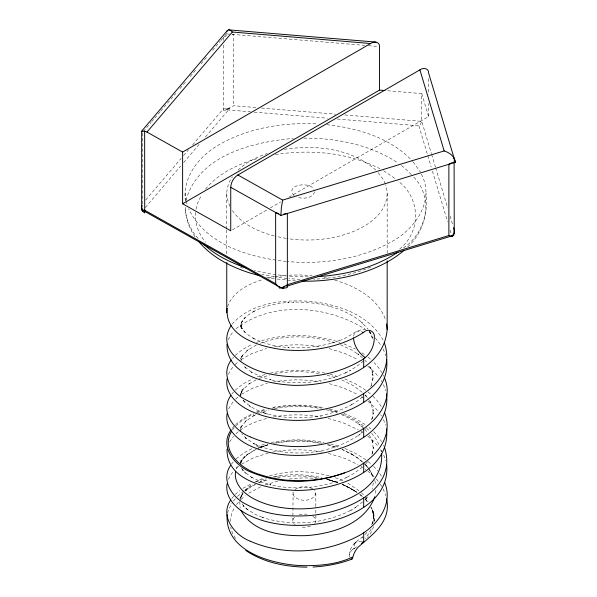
<?xml version="1.0" encoding="UTF-8"?>
<svg xmlns="http://www.w3.org/2000/svg" width="597" height="597" viewBox="0 0 597 597"><rect width="100%" height="100%" fill="white"/><g stroke="black" fill="none" stroke-linecap="round" stroke-linejoin="round"><path stroke-width="0.45" stroke-dasharray="2.98 2.24" d="M314.85 523.435L315.88 520.778L315.835 507.383M315.835 506.472L315.835 492.838L314.664 490.435M387.177 253.285L387.177 193.734L386.744 188.95L385.684 185.025M223.293 40.447L223.293 37.671L226.524 33.559M350.036 557.329C347.79 552.785 352.484 548.986 356.14 547.3M349.461 554.926C349.111 546.553 356.521 541.143 362.685 536.972M195.562 212.51C194.57 223.263 198.741 233.972 205.458 242.255M230.114 521.472L231.591 513.547L234.621 507.256M240.457 497.905L240.322 500.48L241.278 495.51L240.636 497.823L242.307 494.144M373.371 482.846L372.103 489.077M374.491 521.636L373.931 514.383L371.17 507.234M239.77 501.584L240.151 507.898M375.946 490.197L375.244 495.092M185.354 201.167C182.219 176.384 199.943 155.033 220.599 143.87C249.807 127.534 284.097 122.266 317.216 123.87M226.748 229.061L226.748 193.734C226.882 187.674 228.882 181.712 232.412 176.787M387.177 193.734C386.58 212.913 368.662 225.472 352.417 231.89C331.716 239.845 308.888 241.748 287.015 238.524M421.363 174.197C435.534 200.749 414.475 230.061 390.751 242.106C359.454 259.494 322.462 264.59 287.135 261.531M314.619 191.741C312.492 198.883 302.41 199.137 296.515 196.965M373.006 522.912L373.498 518.174L373.259 511.263L373.423 519.756L373.185 513.435L371.506 507.189M240.74 462.839L241.016 461.183L240.509 463.884L242.852 458.936L241.33 460.862L244.71 456.586L243.225 458.466L248.039 453.959L240.427 461.085M353.611 336.26C353.73 332.201 358.327 330.022 361.782 331.79M195.995 209.263L197.719 202.846L201.473 195.025M186.003 200.361C198.204 155.429 252.673 141.862 293.246 138.444M227.606 513.107L228.457 509.965L232.412 502.51M293.097 491.973L292.866 521.263L294.037 523.666M373.573 526.666L371.595 531.569L368.595 536.278M227.569 306.768C232.591 291.724 248.307 284.053 262.479 279.665M371.916 454.272L372.938 451.145L372.379 453.362L373.334 447.078L373.371 449.496L372.11 440.064L372.782 442.384L369.215 434.706M236.225 468.787L237.255 466.16M371.543 419.922L372.685 416.81L372.006 419.004L373.2 412.736L373.08 414.945L372.841 408.654L373.252 410.818L370.192 401.505L371.14 403.512L367.834 398.251M240.636 497.823L243.039 492.95L239.875 498.346L243.061 493.465M371.118 385.684L373.177 377.894L372.812 380.379L372.812 374.103L373.11 376.543L371.67 370.289L372.535 372.431L370.424 367.23L371.274 369.327L368.67 364.789M142.534 203.883L142.69 133.198M228.226 339.775L230.382 335.462L233.457 331.335M371.603 524.823L372.924 521.726L372.297 523.882L373.498 517.592L373.185 513.435L374.326 520.8L372.297 510.166L370.737 507.099M228.412 479.287L230.666 474.996L233.845 470.876M228.42 374.289L230.673 369.998L233.852 365.886M371.088 529.129L368.737 533.651L365.051 538.703M228.621 408.826L233.069 401.803M370.662 386.558L371.476 385.028M229.554 441.914L233.442 436.362M453.541 161.287L453.81 160.839M232.472 429.922L234.546 427.206M231.427 464.19L233.599 461.444M236.479 504.555L239.188 501.279M231.748 394.207L233.994 391.468M231.763 498.532L234.009 495.794M367.588 496.808L365.857 498.995L366.737 497.928M232.091 324.156C250.994 302.709 282.657 299.537 309.522 301.313C337.589 304.179 369.304 314.477 383.543 340.887M232.106 428.497L234.405 425.78M367.558 537.576L368.088 536.927M205.547 189.1C218.823 172.891 238.778 163.772 258.538 158.212M232.449 358.521L233.584 357.155M367.685 461.578L364.864 464.839M143.295 131.571L151.116 122.392M151.713 121.684L154.123 118.863M154.72 118.154L160.138 111.803M160.735 111.094L175.772 93.445M179.988 88.505L186.6 80.737M190.212 76.506L196.831 68.737M201.04 63.797L207.055 56.737M212.465 50.379L220.286 41.2M220.89 40.499L222.696 38.38M145.698 199.98L181.19 158.332M183.592 155.504L188.406 149.854M192.615 144.914L223.293 108.908L225.83 108.855M145.317 207.555L180.697 166.033M183.645 162.578L200.152 143.198M205.465 136.967L229.614 108.617L226.733 108.841M233.352 501.062L236.83 496.988M244.763 490.607L251.912 484.115M365.662 428.803L366.677 427.653M294.388 517.33L293.097 519.248L292.866 521.263M223.293 37.671L223.651 37.298M365.021 499.696L367.177 497.398M364.939 534.554L367.349 532.046M235.725 425.885L243.031 419.713L253.852 413.84M245.665 490.868L247.621 488.921L245.031 491.01L251.098 486.749L255.934 484.294M235.263 355.379L242.382 349.588L252.307 344.171M399.677 249.016C421.564 231.352 420.519 197.622 397.923 180.921M362.924 431.609L358.603 435.34L360.036 434.168C330.469 455.115 289.485 458.444 256.188 444.832L257.964 445.705L252.456 442.989L254.344 443.922L245.255 437.713L247.016 439.347L241.867 433.556M235.106 364.566L238.919 361.2M235.255 390.147L242.972 383.968L252.994 378.647M235.27 494.473L239.628 490.667M407.721 246.874C422.795 233.464 428.28 212.599 425.997 192.988M238.173 170.003C246.262 162.153 256.635 157.086 267.225 153.533M237.502 496.353L244.091 490.764M235.539 399.154L238.397 396.624M235.703 424.46L243.658 418.288L252.934 413.43M241.039 499.376L245.21 495.756M362.491 396.871L357.991 400.587L350.558 405.37L351.812 404.654C324.716 419.094 291.537 421.669 262.352 412.363L268.225 414.199L266.807 413.758M362.678 501.92L354.566 508.122L355.887 507.323L350.708 510.442L351.909 509.711C324.783 524.166 291.567 526.748 262.344 517.42L263.859 517.935L255.926 514.696L246.083 508.666L247.934 510.032L243.113 505.517L244.68 507.502L241.307 502.741M352.133 549.889L356.513 546.606M235.987 433.728L238.763 431.332M236.002 328.701C272.359 300.56 327.678 305.485 365.073 329.111M236.173 458.787L244.18 452.727L252.315 448.466M236.442 468.264L238.904 466.19M363.483 360.991L356.961 366.282L349.327 370.976M362.491 467.07L353.484 473.727L345.327 478.107L346.424 477.57C322.574 488.339 295.06 490.622 269.628 484.637L270.948 484.965L262.195 482.301L250.882 477.003L252.516 478.04L244.106 471.63L245.628 473.234L241.77 468.541L243.009 470.69L241.628 468.272M361.916 537.688L362.894 536.845M224.062 36.924L228.367 34.895M403.46 247.927C426.736 232.464 434.28 197.047 413.199 176.548M295.037 489.495C300.157 485.921 307.462 485.898 312.843 488.913M240.188 430.236C248.501 424.176 258.3 420.497 268.24 418.101M241.606 464.197L253.464 457.809L268.247 453.063M241.054 359.595L251.837 353.543L266.575 348.499M241.621 394.214L252.956 388.065L267.404 383.304M248.77 493.212L261.165 486.548M245.374 489.786L254.912 484.219M242.994 488.294L251.606 483.607M337.387 119.034L418.855 125.803L419.922 124.982L421.743 121.519L421.751 93.595L386.871 90.692M232.352 229.845L267.083 209.801M270.314 207.935L280.814 201.868M288.896 197.211L428.616 116.542L428.616 103.587M254.904 482.175L263.575 477.943M227.606 108.826L233.763 105.721L256.911 107.647M226.853 109.244L223.293 111.654L223.293 45.073M256.479 344.887L246.755 350.857L248.434 349.506L241.77 356.372L243.3 354.364L240.651 359.222L241.457 356.394L240.987 361.342L240.792 358.506M345.148 373.073L350.514 370.379M255.494 414.803L252.509 416.281L254.352 415.355L245.263 421.572L247.054 419.892L241.091 426.9L242.509 424.631L240.345 429.541L240.867 426.84L240.867 431.818L240.539 429.37M256.18 379.841L248.016 384.528L249.889 383.222L242.516 389.931L244.106 388.05L240.972 392.856L242.083 390.692L240.733 395.699L240.83 393.05L240.875 394.707M346.208 372.543C322.462 383.252 295.082 385.52 269.777 379.565L271.053 379.886L262.329 377.237L251.061 371.961L252.65 372.946L244.27 366.551L245.852 368.17L242.889 364.685M258.292 482.645L267.643 479.092M258.702 448.086L267.65 444.869M258.635 413.422L268.941 409.93M370.618 267.18C352.633 274.695 333.201 278.374 313.783 279.217M259.24 378.461L269.732 374.931M255.874 481.809L266.337 478.458M260.396 343.238C284.739 334.365 312.156 335.118 336.574 343.32M256.494 411.99L265.202 409.169M260.001 447.534L268.374 444.653M256.732 412.654L266.068 409.632M259.18 482.757L269.113 479.421M265.046 485.003L277.56 481.212M256.643 342.394C283.321 332.82 313.231 333.671 339.999 342.447M256.658 446.69L265.269 443.929M257.337 376.908L266.038 374.192M264.075 446.004L257.695 448.265L267.732 444.855M310.41 526.353L305.351 527.323L300.701 527.002M269.493 475.876C289.12 470.115 310.373 470.57 329.999 476.063M266.449 445.25L268.016 444.847M299.194 514.733L303.351 514.054L306.851 514.189M274.538 477.1C289.911 473.242 306.224 474.518 321.611 477.622M268.284 278.127L274.359 276.866M273.642 443.317C289.62 439.81 306.328 439.959 322.335 443.22M270.277 373.17C288.284 369.282 307.097 369.506 325.119 373.185M271.911 408.258C288.411 404.893 305.567 405.05 322.074 408.229M271.165 442.504C288.597 438.899 306.754 439.086 324.201 442.526M274.404 408.654L288.508 406.684L298.933 406.356L298.545 406.341L309.47 406.93L319.962 408.37M272.553 452.138C289.052 448.959 306.134 449.145 322.634 452.175M273.448 382.013C289.038 379.132 305.127 379.252 320.738 381.893M272.889 407.378C289.717 404.162 307.156 404.43 323.955 407.699M273.195 476.913L280.381 475.764M273.441 417.004C289.351 414.079 305.776 414.243 321.693 417.057M274.538 373.856C289.836 370.901 305.686 371.028 320.985 373.923M229.614 108.617L225.86 109.766L250.427 111.803M274.336 346.827C289.814 344.103 305.768 344.268 321.238 346.969M275.411 154.563C310.477 149.108 347.947 152.407 379.879 168.675M275.239 276.702L286.224 275.336M276.045 443.026C290.612 440.452 305.634 440.579 320.179 443.258M284.388 149.34C315.574 144.616 351.305 148.302 375.752 170.003M277.374 477.593C290.955 475.257 304.94 475.488 318.514 477.749M289.224 479.04L303.194 477.869L318.679 478.339M289.045 275.135L300.522 274.941L312.127 275.702M365.849 329.32C355.782 328.992 348.79 338.156 339.424 340.484L340.432 340.156L329.902 343.626L330.581 343.409C316.694 347.141 302.224 348.499 287.873 347.544L288.642 347.626C276.299 346.573 263.978 343.827 252.912 338.118L254.703 339.089L248.374 335.111L243.3 330.634L245.024 332.298L241.404 327.559L242.718 329.604L240.554 324.708L241.763 329.417L241.046 324.477L240.86 327.163L241.576 322.216L240.755 324.858L242.912 319.977L241.494 322.328L245.113 317.597L243.248 319.41L248.33 314.925L254.658 310.94L252.792 311.925C263.859 306.194 276.217 303.358 288.59 302.388L287.829 302.433L293.746 302.112L293.164 302.149C305.783 301.791 318.455 303.224 330.634 306.574L329.954 306.395C341.909 309.776 353.558 315.067 362.961 323.328L361.476 322.044L367.976 329.111M303.903 138.123C336.604 138.056 370.491 144.638 398.05 163.026M308.336 276.918L287.135 276.075M226.681 108.841L226.039 108.848M232.255 34.425L233.763 34.484L233.763 105.721M295.694 280.956L275.165 278.799M300.052 279.329L288.858 278.657M226.524 33.887L231.046 34.26M231.949 34.335L364.67 45.372M368.386 45.678L378.595 46.529M261.546 108.035L335.626 114.191M344.887 114.96L421.751 121.348L431.37 153.496M254.091 112.109L327.32 118.199M326.835 124.683C357.894 128.161 390.774 137.728 412.617 161.317M286.262 261.449C249.449 257.464 205.801 244.882 188.6 208.741M286.262 276.001L269.18 273.724L254.352 270.284M287.008 278.471L275.127 276.896M274.284 278.665L266.508 277.217M286.142 238.39L275.105 236.233M327.298 479.413L337.887 482.6L326.589 479.115L338.715 482.966M274.232 276.747L261.882 274.172M324.335 277.575L328.566 278.493M328.059 418.363L343.626 423.004L358.178 429.758M327.141 444.75L337.163 447.705M329.014 348.573L344.506 353.327L358.058 359.685M328.283 453.354L344.476 458.272L358.051 464.63M330.037 374.304L339.581 377.058M329.238 383.632L342.76 387.692L357.275 394.259M325.925 409.639L337.35 413.027M327.387 479.51L337.887 482.6M329.589 408.938L339.797 411.9M330.522 443.944L340.7 446.981M328.88 409.743L338.469 412.624M327.044 375.229L337.021 378.17M328.126 444.564L337.648 447.541M274.224 235.979C258.165 231.666 241.472 224.226 231.942 209.95M327.895 479.219L330.126 479.898M334.79 280.105C355.618 286.254 378.2 298.254 385.64 320.126M361.812 541.606L358.133 541.158L355.872 542.195L353.282 544.546L356.364 541.822L354.431 544.374L354.006 548.583M335.298 477.727L343.85 481.189M263.919 412.848L255.994 409.617L249.143 405.744L250.979 407.05L243.278 400.468L244.919 402.482L243.069 400.147M343.947 413.385L355.431 418.542L365.528 424.766M343.932 343.85L355.394 349.006M340.477 344.767L351.364 349.872L358.946 354.752L357.633 353.797L362.707 358.021M344.82 448.496L356.2 453.735L365.998 459.891M341.924 449.496L352.252 454.399L342.156 449.317M342.633 414.169L353.499 419.228L363.551 425.765M242.994 268.113L239.479 266.658M344.797 378.946L355.312 383.722L366.088 390.416M341.991 484.294L350.417 488.309L356.797 492.219M341.223 414.497L352.655 420.057L360.051 425.027L358.67 423.877L362.663 427.198M341.76 379.953L353.267 385.662L362.23 392.281M342.529 484.473L345.782 485.943M345.857 485.98L356.939 492.338M354.155 490.488L342.342 484.391L350.417 488.309L357.648 492.809M347.827 483.189L359.379 490.973M383.632 170.742L395.475 178.861M360.984 431.422L362.349 432.288M360.924 466.332L362.319 467.212M361.886 352.767L365.506 355.23M361.61 396.826L362.991 397.721M312.843 516.189L315.082 518.256L315.835 520.114M353.409 489.988L356.961 492.495M365.095 469.085L365.789 469.578M401.43 165.6L404.811 168.175L412.617 175.869M359.573 494.279L362.312 496.495M294.12 195.674C284.239 184.757 309.925 181.085 314.037 189.398M367.834 366.162L374.304 371.901L378.662 376.901M367.819 471.1L374.289 476.831M367.745 436.101L373.752 441.355L378.214 446.325M368.103 391.968L371.155 394.513M368.125 357.207L371.035 359.64M360.081 494.637L362.424 496.652M367.886 401.221L374.819 407.445L379.095 412.482M368.207 461.578L371.327 464.205M369.036 332.111L372.647 335.268M361.842 426.512L363.319 427.736M369.013 427.445L370.655 428.833M294.545 524.188L295.149 524.696M362.827 462.168L357.984 458.205L350.558 453.429L357.984 458.205L363.692 463.011M367.036 428.653L368.655 430.153M361.334 492.704L364.013 495.413M372.871 396.095L377.468 401.035L381.938 407.445M373.618 466.361L377.797 470.981M365.155 395.065L366.274 396.199L364.901 394.639L367.312 397.512M364.752 464.033L367.789 467.399M373.729 431.691L377.938 436.37L381.602 441.616M373.953 362.394L378.379 367.401L381.946 372.662M365.006 499.047L367.939 502.375L364.7 498.226L368.058 502.584M364.968 360.252L366.565 361.954M364.289 463.556L368.856 468.794M375.349 337.984L381.461 345.976M364.715 429.265L367.274 432.138M376.319 479.018L378.647 481.824M413.199 161.996L420.325 171.914M378.259 172.623L383.393 179.682L385.475 184.242M371.64 433.243L376.513 439.758L379.632 446.034M198.152 238.524C190.495 230.069 185.533 219.024 185.354 207.532C185.398 218.621 189.57 229.352 196.025 238.255M365.237 496.808L368.431 501.144M368.118 467.854L365.812 464.944L366.976 466.421M369.327 469.384L373.7 477.167M379.729 473.533L381.446 476.137M380.304 484.13L381.804 486.488M235.524 538.494L232.42 532.972L230.621 527.263M368.61 468.6L371.722 473.914L370.864 471.891L373.021 478.107M380.707 414.811L381.468 415.982M380.714 449.787L381.819 451.556M369.08 330.589L370.946 333.626L369.715 331.589L372.341 337.73L371.685 335.335L372.774 340.783M381.095 380.379L381.811 381.565M383.132 348.954L385.826 355.722M383.237 375.08L383.834 376.304M383.132 488.883L385.804 495.644M383.431 384.572L385.811 390.722M383.438 419.572L385.632 425.101M229.838 206.256L227.181 198.517L226.748 193.734M383.55 445.228L384.102 446.452M383.722 455.16L385.819 460.712M421.751 93.595L428.616 116.542M431.638 154.392L435.385 166.891M435.653 167.787L447.683 207.965M450.086 216.002L453.026 225.83M418.855 125.803L427.556 154.877M427.818 155.727L431.146 166.847M432.422 171.123L447.526 221.562M450.086 230.114L451.362 234.39M186.242 201.047L187.428 205.458M374.819 480.384L375.804 485.271M292.866 493.995C296.246 502.622 314.201 502.487 315.835 492.838M380.946 450.116L381.334 451.884M185.354 192.988L186.003 200.159M428.616 78.61L428.616 94.333M226.748 229.987L226.748 254.158M241.688 390.759L240.397 395.624L241.688 390.759M241.285 461.406L240.188 463.824L241.345 461.354M247.83 454.153L246.382 455.235L256.173 449.235L247.83 454.153"/><path stroke-width="0.9" d="M280.881 215.442L281.403 207.54L282.657 200.114L444.175 150.937C449.362 152.496 454.921 156.511 455.339 162.324L280.881 215.442L230.74 187.301C230.92 182.391 233.696 177.585 237.86 174.973L419.907 69.864C422.952 67.327 429.079 68.2 428.616 73.058L455.339 162.324M227.017 344.2C226.3 376.423 269.434 384.043 293.687 385.371C329.044 385.901 383.655 372.67 387.169 329.581L387.177 260.725M370.633 43.514L182.615 152.071L182.615 203.771L379.528 90.087L379.528 46.603C379.953 41.663 373.685 40.984 370.633 43.514L232.33 32.022C231.211 30.686 228.718 28.76 227.263 30.678L141.743 131.041L144.646 131.176L144.705 212.987L142.295 210.853L141.661 208.316L141.661 131.228L142.026 131.765M231.091 325.552C214.368 351.842 250.031 370.894 271.553 374.282C301.306 380.005 333.753 376.364 360.155 360.924C368.983 356.76 374.371 347.282 374.304 337.626C375.356 331.357 368.185 327.708 363.573 332.387C340.835 347.223 312.627 352.043 285.873 349.991C263.381 347.655 224.412 338.044 227.203 308.246M454.227 159.481L454.101 158.16M141.668 208.577L142.37 208.972M227.181 514.674C224.591 551.024 270.434 563.583 298.955 565.538C316.992 566.143 336.984 564.769 352.969 556.822C353.797 553.322 355.633 550.135 357.901 547.382C372.438 534.584 391.669 521.465 386.558 498.771M227.017 449.228C226.375 482.503 271.919 489.6 296.687 490.428C331.82 490.607 390.796 474.317 386.572 428.862M235.584 471.451C233.531 484.301 244.733 494.45 255.232 499.562C271.493 507.592 290.097 509.704 308.022 508.607C338.298 506.457 383.752 491.047 381.617 453.66M227.099 483.697C224.547 498.316 237.502 509.808 249.464 515.45C267.456 524.106 287.933 526.353 307.671 525.032C340.163 522.584 390.401 505.48 386.684 464.473M227.106 378.699C224.532 393.319 237.487 404.811 249.456 410.46C267.434 419.109 287.911 421.355 307.642 420.034C340.141 417.587 390.378 400.497 386.692 359.491M227.203 413.228C224.188 428.579 238.143 440.452 250.755 446.101C269.06 454.481 289.746 456.504 309.649 454.884C341.663 452.086 391.222 434.377 386.558 393.848M352.834 557.449L352.178 558.926L351.245 558.986M226.733 31.925L227.263 30.678M142.049 205.301L141.661 208.196M374.826 496.711C364.983 523.853 332.91 533.651 306.679 535.599C283.448 536.352 253.18 533.136 240.942 510.39M231.584 431.31C219.741 450.989 242.039 469.69 259.583 474.436C287.053 483.674 317.641 482.413 344.82 472.764C369.05 464.444 395.968 440.138 384.364 412.303M230.487 465.6C220.45 480.115 232.449 497.95 246.352 504.375C264.21 514.129 285.157 516.756 305.239 515.801C339.671 514.726 398.803 492.712 384.61 447.683M230.778 395.617C219.278 411.826 234.666 430.959 250.247 436.87M230.793 499.935C219.263 516.159 234.673 535.315 250.277 541.218M231.099 429.885C218.315 447.526 236.412 467.339 253.262 473.003C282.202 484.667 315.529 483.525 344.581 472.854M231.412 359.909C219.942 374.334 231.785 393.565 246.374 400.072C264.232 409.826 285.187 412.445 305.276 411.49C339.842 410.497 399.542 387.938 384.364 342.723M144.705 131.191L146.974 132.064L232.33 32.022M142.899 210.398L142.392 210.995L141.661 208.846L142.258 210.017L144.705 210.248L275.635 283.739C278.299 287.269 283.03 289.366 287.351 287.448L287.351 213.472L283.657 214.114M362.976 542.24L361.581 543.419M403.826 250.546C391.431 261.143 376.468 268.232 360.998 273.113L360.245 273.359C341.417 279 321.686 281.59 302.045 281.142M451.705 235.524L452.071 236.74L454.004 233.397L454.205 230.308L453.563 227.614M452.377 162.526L448.877 164.294L448.877 235.531L287.351 284.709L282.456 287.515L279.15 287.761L280.888 287.232M452.071 236.74L453.63 235.121L454.242 233.166L454.101 161.862M250.509 436.997C284.209 451.668 324.746 449.086 357.185 432.273C376.446 422.616 393.968 400.378 384.617 378.147M250.397 541.278C284.105 556.001 324.686 553.419 357.163 536.599C376.423 526.942 393.96 504.719 384.632 482.48M363.446 542.3L362.618 541.919M398.05 252.038C374.528 267.881 346.088 274.717 318.104 276.627M351.999 559.046C339.566 563.881 326.268 566.247 312.977 567.016M448.877 235.531C449.892 236.793 456.19 234.733 452.78 234.89M452.668 235.688L286.694 286.224M282.262 287.575L284.918 286.761M306.962 567.15C285.642 566.911 263.598 562.553 245.695 550.419M375.938 42.081L228.614 29.857M379.528 90.087L385.035 90.543M279.195 287.769L283.359 288.112L282.18 287.448M278.866 213.719L275.635 212.502L275.68 283.791M259.695 275.754L249.904 272.978C230.778 266.829 211.875 257.27 198.794 241.628M246.471 267.978C230.74 262.71 215.293 255.3 203.167 243.755M362.58 332.111L363.394 332.507M146.974 132.064L182.615 152.071M237.86 174.973L282.657 200.114M182.615 203.771L230.74 230.778L230.74 187.301M142.19 209.98L279.687 287.157M365.252 357.581C358.819 353.163 353.984 345.82 353.506 337.917M419.907 69.864L444.175 150.937M386.572 323.887L387.169 329.581M363.685 358.67L363.685 367.237M363.685 393.52L363.685 402.221M363.685 428.31L363.685 437.228M363.685 463.071L363.685 472.242M363.685 497.831L363.685 507.226M363.685 532.621L363.685 542.151M226.748 262.523L226.756 312.724"/></g></svg>
